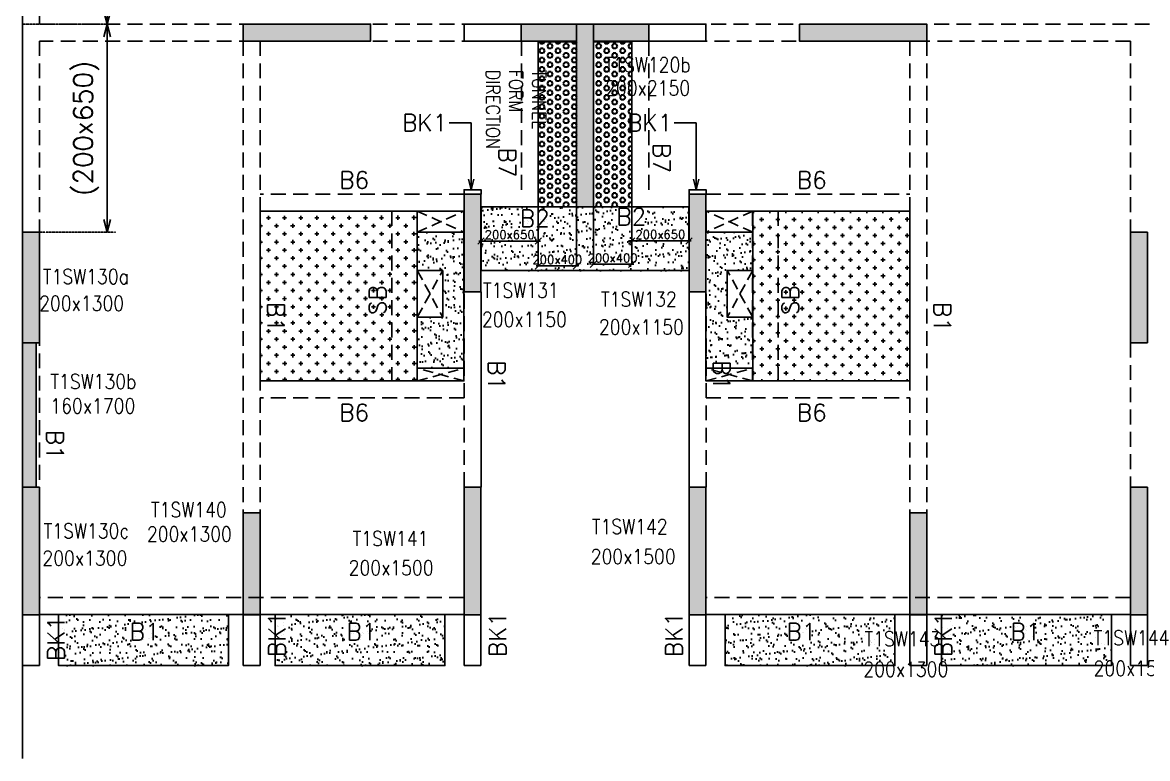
# Model space of a CAD drawing. Header units: millimetres. Extents: x 1078357 to 2594950, y -5122486 to -4636555.
# Drawn here: x 1628183 to 1641433, y -4670089 to -4661428 of the extents above; entities that cross this region are included whole.
import ezdxf

# ---------------------------------------------------------------- set-up
doc = ezdxf.new("R2010")
doc.units = ezdxf.units.MM
doc.header["$PDMODE"] = 35
for name, pattern in [('CONTINOUS', [0]), ('DOT', [0.25, 0, -0.25]), ('HIDDEN', [0.375, 0.25, -0.125]), ('New Retail block$0$CONTINOUS', [0])]:
    doc.linetypes.add(name, pattern=pattern)
doc.layers.get('0').update_dxf_attribs({"lineweight": 0})
doc.layers.get('Defpoints').update_dxf_attribs({"lineweight": 0})
for name, color, linetype, lineweight in [('A-_ANOTDIMA_D-', 6, 'Continuous', 13), ('COL. NO.', 30, 'Continuous', 25), ('COL. SIZE', 7, 'Continuous', 25), ('DIM', 9, 'Continuous', 25), ('HATCH', 8, 'Continuous', 30)]:
    doc.layers.add(name, color=color, linetype=linetype, lineweight=lineweight)
for name, color, linetype in [('B-200x325', 201, 'HIDDEN'), ('DROP SLAB', 8, 'Continuous'), ('EXPANSION JOINT', 10, 'HIDDEN'), ('NON STR. RCC WALL', 6, 'Continuous'), ('S-BEAM', 3, 'HIDDEN'), ('S-BEAM NO.', 6, 'Continuous'), ('S-COLUMN', 1, 'Continuous'), ('S-CUTOUT', 8, 'HIDDEN'), ('S-DIM', 2, 'Continuous'), ('S-SLAB-PROJECTION', 54, 'New Retail block$0$CONTINOUS'), ('SLAB FOLD', 8, 'Continuous'), ('TEXT', 7, 'Continuous')]:
    doc.layers.add(name, color=color, linetype=linetype)
doc.styles.add('Roman', font='romans')
doc.styles.add('ROMANS', font='romans.shx', dxfattribs={"width": 0.85})
doc.dimstyles.new('HARESH', dxfattribs={"dimtxt": 150, "dimasz": 75, "dimexe": 0, "dimexo": 0, "dimgap": 25, "dimtad": 1, "dimdec": 0, "dimdsep": 46, "dimtxsty": 'Roman', "dimblk": 'OBLIQUE', "dimcen": 225, "dimdle": 25, "dimclrd": 2, "dimclre": 2, "dimclrt": 7, "dimadec": 8, "dimazin": 1, "dimtfac": 1, "dimtdec": 0, "dimtmove": 0, "dimatfit": 0, "dimfxl": 1, "dimlwd": -1, "dimlwe": -1, "dimarcsym": 0})
pattern_1 = [(180, (488933.74, 213528.074), (-7e-15, -54.99261315), [31.75, -63.5]), (300, (488933.74, 213528.074), (47.625, 27.4963066), [31.75, -63.5]), (240, (488901.99, 213528.074), (47.625, -27.4963066), [31.75, -63.5])]

# ---------------------------------------------------------------- blocks, each defined once
blk = doc.blocks.new('_Oblique')
at = {"color": 0, "linetype": 'ByBlock', "lineweight": -2}
blk.add_line((-0.5, -0.5), (0.5, 0.5), dxfattribs=at)
blk = doc.blocks.new('*D1421')
at = {"layer": 'Defpoints', "color": 0, "ltscale": 700, "transparency": 16777216}
for p in [(1634258, -4663597, 0), (1634708, -4663597, 0), (1634258, -4664292)]:
    blk.add_point(p, dxfattribs=at)
at = {"layer": 'DIM', "color": 2, "ltscale": 700, "transparency": 16777216}
for p, q in [((1634258, -4663597), (1634258, -4664292)), ((1634708, -4663597), (1634708, -4664292)), ((1634733, -4664292), (1634233, -4664292))]:
    blk.add_line(p, q, dxfattribs=at)
at = {"layer": 'DIM', "color": 2, "ltscale": 700, "transparency": 16777216, "xscale": 75, "yscale": 75, "zscale": 75, "rotation": 180}
blk.add_blockref('_Oblique', (1634258, -4664292), dxfattribs=at)
at = {"layer": 'DIM', "color": 2, "ltscale": 700, "transparency": 16777216, "xscale": 75, "yscale": 75, "zscale": 75}
blk.add_blockref('_Oblique', (1634708, -4664292), dxfattribs=at)
at = {"layer": 'DIM', "color": 7, "ltscale": 700, "transparency": 16777216, "insert": (1634483, -4664217), "char_height": 150, "attachment_point": 5, "style": 'Roman'}
blk.add_mtext('{\\H0.666667x;200x400}', dxfattribs=at)
blk = doc.blocks.new('*D1422')
at = {"layer": 'Defpoints', "color": 0, "ltscale": 700, "transparency": 16777216}
for p in [(1633583, -4663597, 0), (1634258, -4663597, 0), (1633583, -4663999)]:
    blk.add_point(p, dxfattribs=at)
at = {"layer": 'DIM', "color": 2, "ltscale": 700, "transparency": 16777216}
for p, q in [((1633583, -4663597), (1633583, -4663999)), ((1634258, -4663597), (1634258, -4663999)), ((1634283, -4663999), (1633558, -4663999))]:
    blk.add_line(p, q, dxfattribs=at)
at = {"layer": 'DIM', "color": 2, "ltscale": 700, "transparency": 16777216, "xscale": 75, "yscale": 75, "zscale": 75, "rotation": 180}
blk.add_blockref('_Oblique', (1633583, -4663999), dxfattribs=at)
at = {"layer": 'DIM', "color": 2, "ltscale": 700, "transparency": 16777216, "xscale": 75, "yscale": 75, "zscale": 75}
blk.add_blockref('_Oblique', (1634258, -4663999), dxfattribs=at)
at = {"layer": 'DIM', "color": 7, "ltscale": 700, "transparency": 16777216, "insert": (1633921, -4663924), "char_height": 150, "attachment_point": 5, "style": 'Roman'}
blk.add_mtext('{\\H0.666667x;200x650}', dxfattribs=at)
blk = doc.blocks.new('*D1423')
at = {"layer": 'Defpoints', "color": 0, "ltscale": 700, "transparency": 16777216}
for p in [(1634908, -4663597, 0), (1635358, -4663597, 0), (1635358, -4664273)]:
    blk.add_point(p, dxfattribs=at)
at = {"layer": 'DIM', "color": 2, "ltscale": 700, "transparency": 16777216}
for p, q in [((1634908, -4663597), (1634908, -4664273)), ((1635358, -4663597), (1635358, -4664273)), ((1634883, -4664273), (1635383, -4664273))]:
    blk.add_line(p, q, dxfattribs=at)
at = {"layer": 'DIM', "color": 2, "ltscale": 700, "transparency": 16777216, "xscale": 75, "yscale": 75, "zscale": 75, "rotation": 180}
blk.add_blockref('_Oblique', (1634908, -4664273), dxfattribs=at)
at = {"layer": 'DIM', "color": 2, "ltscale": 700, "transparency": 16777216, "xscale": 75, "yscale": 75, "zscale": 75}
blk.add_blockref('_Oblique', (1635358, -4664273), dxfattribs=at)
at = {"layer": 'DIM', "color": 7, "ltscale": 700, "transparency": 16777216, "insert": (1635133, -4664198), "char_height": 150, "attachment_point": 5, "style": 'Roman'}
blk.add_mtext('{\\H0.666667x;200x400}', dxfattribs=at)
blk = doc.blocks.new('*D1424')
at = {"layer": 'Defpoints', "color": 0, "ltscale": 700, "transparency": 16777216}
for p in [(1635358, -4663597, 0), (1636033, -4663597, 0), (1636033, -4663997)]:
    blk.add_point(p, dxfattribs=at)
at = {"layer": 'DIM', "color": 2, "ltscale": 700, "transparency": 16777216}
for p, q in [((1635358, -4663597), (1635358, -4663997)), ((1636033, -4663597), (1636033, -4663997)), ((1635333, -4663997), (1636058, -4663997))]:
    blk.add_line(p, q, dxfattribs=at)
at = {"layer": 'DIM', "color": 2, "ltscale": 700, "transparency": 16777216, "xscale": 75, "yscale": 75, "zscale": 75, "rotation": 180}
blk.add_blockref('_Oblique', (1635358, -4663997), dxfattribs=at)
at = {"layer": 'DIM', "color": 2, "ltscale": 700, "transparency": 16777216, "xscale": 75, "yscale": 75, "zscale": 75}
blk.add_blockref('_Oblique', (1636033, -4663997), dxfattribs=at)
at = {"layer": 'DIM', "color": 7, "ltscale": 700, "transparency": 16777216, "insert": (1635696, -4663922), "char_height": 150, "attachment_point": 5, "style": 'Roman'}
blk.add_mtext('{\\H0.666667x;200x650}', dxfattribs=at)
blk = doc.blocks.new('_Open30')
at = {"color": 0, "linetype": 'ByBlock', "lineweight": -2}
for p, q in [((-1, 0.268), (0, 0)), ((0, 0), (-1, -0.268)), ((0, 0), (-1, 0))]:
    blk.add_line(p, q, dxfattribs=at)
blk = doc.blocks.new('*D1597')
at = {"layer": 'Defpoints', "color": 0, "linetype": 'CONTINOUS', "ltscale": 0.5, "transparency": 16777216}
for p in [(1628184, -4661446, 0), (1629181, -4661446), (1628184, -4663896, 0)]:
    blk.add_point(p, dxfattribs=at)
at = {"layer": 'S-DIM', "color": 2, "linetype": 'DOT', "ltscale": 0.5, "transparency": 16777216}
for p, q in [((1628184, -4661446), (1629281, -4661446)), ((1628184, -4663896), (1629281, -4663896))]:
    blk.add_line(p, q, dxfattribs=at)
at = {"layer": 'S-DIM', "color": 2, "linetype": 'CONTINOUS', "ltscale": 0.5, "transparency": 16777216}
blk.add_line((1629181, -4663746), (1629181, -4661596), dxfattribs=at)
at = {"layer": 'S-DIM', "color": 2, "linetype": 'CONTINOUS', "ltscale": 0.5, "transparency": 16777216, "xscale": 150, "yscale": 150, "zscale": 150}
for p, rotation in [((1629181, -4661446), 90), ((1629181, -4663896), 270)]:
    blk.add_blockref('_Open30', p, dxfattribs=dict(at, rotation=rotation))
at = {"layer": 'S-DIM', "color": 7, "linetype": 'CONTINOUS', "ltscale": 0.5, "transparency": 16777216, "insert": (1628934, -4662671), "char_height": 225, "attachment_point": 5, "rotation": 90, "style": 'Roman'}
blk.add_mtext('(200x650)', dxfattribs=at)
blk = doc.blocks.new('*D1598')
at = {"layer": 'Defpoints', "color": 0, "linetype": 'CONTINOUS', "ltscale": 0.5, "transparency": 16777216}
for p in [(1628184, -4659446, 0), (1628184, -4661446, 0), (1629181, -4661446)]:
    blk.add_point(p, dxfattribs=at)
at = {"layer": 'S-DIM', "color": 2, "linetype": 'DOT', "ltscale": 0.5, "transparency": 16777216}
for p, q in [((1628184, -4659446), (1629281, -4659446)), ((1628184, -4661446), (1629281, -4661446))]:
    blk.add_line(p, q, dxfattribs=at)
at = {"layer": 'S-DIM', "color": 2, "linetype": 'CONTINOUS', "ltscale": 0.5, "transparency": 16777216}
blk.add_line((1629181, -4659596), (1629181, -4661296), dxfattribs=at)
at = {"layer": 'S-DIM', "color": 2, "linetype": 'CONTINOUS', "ltscale": 0.5, "transparency": 16777216, "xscale": 150, "yscale": 150, "zscale": 150}
for p, rotation in [((1629181, -4659446), 90), ((1629181, -4661446), 270)]:
    blk.add_blockref('_Open30', p, dxfattribs=dict(at, rotation=rotation))
at = {"layer": 'S-DIM', "color": 7, "linetype": 'CONTINOUS', "ltscale": 0.5, "transparency": 16777216, "insert": (1628934, -4660446), "char_height": 225, "attachment_point": 5, "rotation": 90, "style": 'Roman'}
blk.add_mtext('(200x450)', dxfattribs=at)
blk = doc.blocks.new('G$CD63B60BD')
at = {"layer": 'COL. NO.', "linetype": 'Continuous', "style": 'ROMANS', "width": 0.85}
for s, p in [('T1SW120b', (51580, 6384, -320)), ('T1SW130a', (44965, 3891, -320)), ('T1SW131', (50148, 3730, -320)), ('T1SW132', (51538, 3625, -320)), ('T1SW130b', (45053, 2657, -320)), ('T1SW140', (46238, 1147, -320)), ('T1SW130c', (44974, 898, -323)), ('T1SW142', (51431, 949, -320)), ('T1SW141', (48613, 809, -320)), ('T1SW143', (54642, -372, -320)), ('T1SW144', (57341, -360, -320))]:
    blk.add_text(s, height=175, dxfattribs=at).set_placement(p)
at = {"layer": 'COL. SIZE', "linetype": 'Continuous', "style": 'ROMANS', "width": 0.85}
for s, p in [('200x2150', (51588, 6110, -320)), ('200x1300', (44921, 3577, -320)), ('200x1150', (50136, 3387, -320)), ('200x1150', (51514, 3298, -320)), ('160x1700', (45053, 2369, -320)), ('200x1300', (46190, 861, -320)), ('200x1300', (44959, 577, -323)), ('200x1500', (51417, 597, -320)), ('200x1500', (48566, 464, -320)), ('200x1300', (54628, -730, -320)), ('200x1500', (57340, -720, -320))]:
    blk.add_text(s, height=175, dxfattribs=at).set_placement(p)

msp = doc.modelspace()

# ---------------------------------------------------------------- hatches: boundary and pattern name
at = {"layer": 'DROP SLAB'}
h = msp.add_hatch(dxfattribs=at)
h.set_pattern_fill('CROSS', color=8, scale=15, angle=0.03079)
h.set_pattern_definition([(180.03079016, (-6069857.3, 28121287.04), (-95.19879988, -95.3011726), [47.625, -142.875]), (270.03079016, (-6069881.12, 28121310.84), (95.3011726, -95.19879988), [47.625, -142.875])])
h.paths.add_polyline_path([(1632833.3, -4663646.1), (1630983.3, -4663646), (1630983.3, -4665645.8), (1632833.3, -4665645.9)])
h = msp.add_hatch(dxfattribs=at)
h.set_pattern_fill('CROSS', color=8, scale=15, angle=0.03079)
h.set_pattern_definition([(180.03079016, (-4972632.58, 23437267.85), (-95.19879988, -95.3011726), [47.625, -142.875]), (270.03079016, (-4972656.41, 23437291.65), (95.3011726, -95.19879988), [47.625, -142.875])])
h.paths.add_polyline_path([(1636783.3, -4663646.1), (1638633.3, -4663646.1), (1638633.3, -4665645.9), (1636783.3, -4665645.9)])
at = {"layer": 'HATCH', "ltscale": 1000}
h = msp.add_hatch(dxfattribs=at)
h.set_pattern_fill('HEX', color=8, scale=10, angle=180)
h.set_pattern_definition(pattern_1)
h.paths.add_polyline_path([(1634708.5, -4661656.7), (1634258.4, -4661656.7), (1634258.4, -4663596.1), (1634708.5, -4663596.1)])
h = msp.add_hatch(dxfattribs=at)
h.set_pattern_fill('HEX', color=8, scale=10, angle=180)
h.set_pattern_definition(pattern_1)
h.paths.add_polyline_path([(1634908.8, -4661656.7), (1635358.8, -4661656.7), (1635358.8, -4663596.1), (1634908.8, -4663596.1)])
at = {"layer": 'HATCH'}
h = msp.add_hatch(dxfattribs=at)
h.set_pattern_fill('AR-SAND', color=8, scale=3, angle=179.97015)
h.set_pattern_definition([(37.47015413, (-3477699.46, 18703112.48), (-4.72361136, 146.8264517), [0, -115.824, 0, -129.54, 0, -123.825]), (7.4701541, (-3477699.46, 18703112.48), (134.9689868, 214.9772528), [0, -62.484, 0, -104.394, 0, -40.005]), (327.4701541, (-3477793.18, 18703112.53), (237.2979035, 0.3075449), [0, -38.1, 0, -137.16, 0, -179.07]), (317.4701541, (-3477793.18, 18703112.53), (229.1017424, 66.759465), [0, -19.05, 0, -89.916, 0, -102.87])])
h.paths.add_polyline_path([(1636033.5, -4663596.1), (1633583.5, -4663596.1), (1633583.5, -4664196.1), (1636033.5, -4664196.1)])
h = msp.add_hatch(dxfattribs=at)
h.set_pattern_fill('AR-SAND', color=8, scale=3, angle=179.97015)
h.set_pattern_definition([(37.47015413, (-3477699.37, 18703112.48), (-4.72361136, 146.8264517), [0, -115.824, 0, -129.54, 0, -123.825]), (7.4701541, (-3477699.37, 18703112.48), (134.9689868, 214.9772528), [0, -62.484, 0, -104.394, 0, -40.005]), (327.4701541, (-3477793.1, 18703112.53), (237.2979035, 0.3075449), [0, -38.1, 0, -137.16, 0, -179.07]), (317.4701541, (-3477793.1, 18703112.53), (229.1017424, 66.759465), [0, -19.05, 0, -89.916, 0, -102.87])])
h.paths.add_polyline_path([(1636033.6, -4663596.1), (1633583.6, -4663596.1), (1633583.6, -4664346.1), (1636033.6, -4664346.1)])
h = msp.add_hatch(dxfattribs=at)
h.set_pattern_fill('AR-SAND', color=8, scale=3, angle=359.97015)
h.set_pattern_definition([(37.47015413, (-4585435.56, 23611079.41), (-4.72361136, 146.8264517), [0, -115.824, 0, -129.54, 0, -123.825]), (7.4701541, (-4585435.56, 23611079.41), (134.9689868, 214.9772528), [0, -62.484, 0, -104.394, 0, -40.005]), (327.47015413, (-4585529.28, 23611079.46), (237.29790347, 0.3075449), [0, -38.1, 0, -137.16, 0, -179.07]), (317.4701541, (-4585529.28, 23611079.46), (229.1017424, 66.759465), [0, -19.05, 0, -89.916, 0, -102.87])])
h.paths.add_polyline_path([(1633382.6, -4665496.2), (1632832.6, -4665496.2), (1632832.6, -4664896.1), (1633132.5, -4664896.1), (1633132.5, -4664346.2), (1632832.6, -4664346.2), (1632832.6, -4663896.2), (1633382.5, -4663896.2)])
h = msp.add_hatch(dxfattribs=at)
h.set_pattern_fill('AR-SAND', color=8, scale=3, angle=180.02985)
h.set_pattern_definition([(37.47015413, (-4585434.78, 23611079.34), (-4.72361136, 146.8264517), [0, -115.824, 0, -129.54, 0, -123.825]), (7.4701541, (-4585434.78, 23611079.34), (134.9689868, 214.9772528), [0, -62.484, 0, -104.394, 0, -40.005]), (327.47015413, (-4585528.51, 23611079.39), (237.29790347, 0.3075449), [0, -38.1, 0, -137.16, 0, -179.07]), (317.4701541, (-4585528.5, 23611079.39), (229.1017424, 66.759465), [0, -19.05, 0, -89.916, 0, -102.87])])
h.paths.add_polyline_path([(1636233.3, -4665496.1), (1636783.3, -4665496.1), (1636783.3, -4664896.1), (1636483.3, -4664896.1), (1636483.3, -4664346.1), (1636783.3, -4664346.2), (1636783.3, -4663896.1), (1636233.3, -4663896.1)])
h = msp.add_hatch(dxfattribs=at)
h.set_pattern_fill('AR-SAND', color=8, scale=3, angle=179.97015)
h.set_pattern_definition([(37.47015413, (-3476374.46, 18703112.49), (-4.72361136, 146.8264517), [0, -115.824, 0, -129.54, 0, -123.825]), (7.4701541, (-3476374.46, 18703112.49), (134.9689868, 214.9772528), [0, -62.484, 0, -104.394, 0, -40.005]), (327.4701541, (-3476468.18, 18703112.54), (237.2979035, 0.3075449), [0, -38.1, 0, -137.16, 0, -179.07]), (317.4701541, (-3476468.18, 18703112.54), (229.1017424, 66.759465), [0, -19.05, 0, -89.916, 0, -102.87])])
h.paths.add_polyline_path([(1630608.5, -4668396.1), (1628608.5, -4668396.1), (1628608.5, -4668996.1), (1630608.5, -4668996.1)])
h = msp.add_hatch(dxfattribs=at)
h.set_pattern_fill('AR-SAND', color=8, scale=3, angle=179.97015)
h.set_pattern_definition([(37.47015413, (-3478924.46, 18703112.49), (-4.72361136, 146.8264517), [0, -115.824, 0, -129.54, 0, -123.825]), (7.4701541, (-3478924.46, 18703112.49), (134.9689868, 214.9772528), [0, -62.484, 0, -104.394, 0, -40.005]), (327.4701541, (-3479018.18, 18703112.54), (237.2979035, 0.3075449), [0, -38.1, 0, -137.16, 0, -179.07]), (317.4701541, (-3479018.18, 18703112.54), (229.1017424, 66.759465), [0, -19.05, 0, -89.916, 0, -102.87])])
h.paths.add_polyline_path([(1633158.5, -4668396.1), (1631158.5, -4668396.1), (1631158.5, -4668996.1), (1633158.5, -4668996.1)])
h = msp.add_hatch(dxfattribs=at)
h.set_pattern_fill('AR-SAND', color=8, scale=3, angle=179.97015)
h.set_pattern_definition([(37.47015413, (-3484224.46, 18703112.49), (-4.72361136, 146.8264517), [0, -115.824, 0, -129.54, 0, -123.825]), (7.4701541, (-3484224.46, 18703112.49), (134.9689868, 214.9772528), [0, -62.484, 0, -104.394, 0, -40.005]), (327.4701541, (-3484318.18, 18703112.54), (237.2979035, 0.3075449), [0, -38.1, 0, -137.16, 0, -179.07]), (317.4701541, (-3484318.18, 18703112.54), (229.1017424, 66.759465), [0, -19.05, 0, -89.916, 0, -102.87])])
h.paths.add_polyline_path([(1638458.5, -4668396.1), (1636458.5, -4668396.1), (1636458.5, -4668996.1), (1638458.5, -4668996.1)])
h = msp.add_hatch(dxfattribs=at)
h.set_pattern_fill('AR-SAND', color=8, scale=3, angle=179.97015)
h.set_pattern_definition([(37.47015413, (-3486774.46, 18703112.49), (-4.72361136, 146.8264517), [0, -115.824, 0, -129.54, 0, -123.825]), (7.4701541, (-3486774.46, 18703112.49), (134.9689868, 214.9772528), [0, -62.484, 0, -104.394, 0, -40.005]), (327.4701541, (-3486868.18, 18703112.54), (237.2979035, 0.3075449), [0, -38.1, 0, -137.16, 0, -179.07]), (317.4701541, (-3486868.18, 18703112.54), (229.1017424, 66.759465), [0, -19.05, 0, -89.916, 0, -102.87])])
h.paths.add_polyline_path([(1641008.5, -4668396.1), (1639008.5, -4668396.1), (1639008.5, -4668996.1), (1641008.5, -4668996.1)])
at = {"layer": 'S-COLUMN', "lineweight": 25}
h = msp.add_hatch(color=1, dxfattribs=at)
h.dxf.hatch_style = 1
h.paths.add_polyline_path([(1630783.3, -4661446.1), (1632283.3, -4661446.1), (1632283.3, -4661646.1), (1630783.3, -4661646.1)])
h = msp.add_hatch(color=1, dxfattribs=at)
h.dxf.hatch_style = 1
h.paths.add_polyline_path([(1634708.3, -4661646.2), (1634058.3, -4661646.2), (1634058.3, -4661446.2), (1634908.3, -4661446.2), (1634908.3, -4663596.2), (1634708.3, -4663596.2)])
at = {"layer": 'S-COLUMN', "lineweight": 25, "extrusion": (1.00316e-06, -2.11765e-11, 1)}
h = msp.add_hatch(color=1, dxfattribs=at)
h.dxf.hatch_style = 1
h.paths.add_polyline_path([(1634908.3, -4661646.2), (1635558.3, -4661646.2), (1635558.3, -4661446.2), (1634708.3, -4661446.2), (1634708.3, -4663596.2), (1634908.3, -4663596.2)])
at = {"layer": 'S-COLUMN', "lineweight": 25}
h = msp.add_hatch(color=1, dxfattribs=at)
h.dxf.hatch_style = 1
h.paths.add_polyline_path([(1637333.3, -4661446.1), (1638833.3, -4661446.1), (1638833.3, -4661646.1), (1637333.3, -4661646.1)])
h = msp.add_hatch(color=1, dxfattribs=at)
h.dxf.hatch_style = 1
h.paths.add_polyline_path([(1633383.3, -4663446.2), (1633583.3, -4663446.2), (1633583.3, -4664596.2), (1633383.3, -4664596.2)])
at = {"layer": 'S-COLUMN', "lineweight": 25, "extrusion": (1.00316e-06, -2.11765e-11, 1)}
h = msp.add_hatch(color=1, dxfattribs=at)
h.dxf.hatch_style = 1
h.paths.add_polyline_path([(1636233.3, -4663446.2), (1636033.3, -4663446.2), (1636033.3, -4664596.2), (1636233.3, -4664596.2)])
at = {"layer": 'S-COLUMN', "lineweight": 25}
h = msp.add_hatch(color=1, dxfattribs=at)
h.dxf.hatch_style = 1
h.paths.add_polyline_path([(1628383.3, -4663896.1), (1628183.3, -4663896.1), (1628183.3, -4665196.1), (1628383.3, -4665196.1)])
at = {"layer": 'S-COLUMN', "lineweight": 25, "extrusion": (1.00316e-06, -2.11765e-11, 1)}
h = msp.add_hatch(color=1, dxfattribs=at)
h.dxf.hatch_style = 1
h.paths.add_polyline_path([(1641433.3, -4663896.1), (1641233.3, -4663896.1), (1641233.3, -4665196.1), (1641433.3, -4665196.1)])
at = {"layer": 'S-COLUMN', "lineweight": 25, "extrusion": (-1.00316e-06, -1.91639e-11, 1)}
h = msp.add_hatch(color=1, dxfattribs=at)
h.dxf.hatch_style = 1
h.paths.add_polyline_path([(1641233.3, -4663896.1), (1641433.3, -4663896.1), (1641433.3, -4665196.1), (1641233.3, -4665196.1)])
at = {"layer": 'S-COLUMN', "lineweight": 25, "extrusion": (-1.00316e-06, -2.11765e-11, 1)}
h = msp.add_hatch(color=1, dxfattribs=at)
h.dxf.hatch_style = 1
h.paths.add_polyline_path([(1628183.3, -4666896.2), (1628343.3, -4666896.2), (1628343.3, -4665196.1), (1628183.3, -4665196.1)])
at = {"layer": 'S-COLUMN', "lineweight": 25}
h = msp.add_hatch(color=1, dxfattribs=at)
h.dxf.hatch_style = 1
h.paths.add_polyline_path([(1628183.3, -4668396.2), (1628383.3, -4668396.2), (1628383.3, -4666896.1), (1628183.3, -4666896.1)])
h = msp.add_hatch(color=1, dxfattribs=at)
h.dxf.hatch_style = 1
h.paths.add_polyline_path([(1633383.3, -4668396.2), (1633583.3, -4668396.2), (1633583.3, -4666896.1), (1633383.3, -4666896.1)])
at = {"layer": 'S-COLUMN', "lineweight": 25, "extrusion": (1.00316e-06, -2.11765e-11, 1)}
h = msp.add_hatch(color=1, dxfattribs=at)
h.dxf.hatch_style = 1
h.paths.add_polyline_path([(1636233.3, -4668396.2), (1636033.3, -4668396.2), (1636033.3, -4666896.1), (1636233.3, -4666896.1)])
h = msp.add_hatch(color=1, dxfattribs=at)
h.dxf.hatch_style = 1
h.paths.add_polyline_path([(1641433.3, -4668396.2), (1641233.3, -4668396.2), (1641233.3, -4666896.1), (1641433.3, -4666896.1)])
at = {"layer": 'S-COLUMN', "lineweight": 25, "extrusion": (-1.00316e-06, -1.91639e-11, 1)}
h = msp.add_hatch(color=1, dxfattribs=at)
h.dxf.hatch_style = 1
h.paths.add_polyline_path([(1641233.3, -4668396.2), (1641433.3, -4668396.2), (1641433.3, -4666896.1), (1641233.3, -4666896.1)])
at = {"layer": 'S-COLUMN', "lineweight": 25}
h = msp.add_hatch(color=1, dxfattribs=at)
h.dxf.hatch_style = 1
h.paths.add_polyline_path([(1630983.3, -4667196.1), (1630983.3, -4668396.2), (1630783.3, -4668396.2), (1630783.3, -4667196.1)])
h = msp.add_hatch(color=1, dxfattribs=at)
h.dxf.hatch_style = 1
h.paths.add_polyline_path([(1638833.3, -4667196.1), (1638833.3, -4668396.2), (1638633.3, -4668396.2), (1638633.3, -4667196.1)])

# ---------------------------------------------------------------- linework, layer by layer
at = {"layer": 'DROP SLAB', "color": 3, "linetype": 'CONTINOUS', "ltscale": 500, "elevation": 0}
for points in [[(1632833.3, -4663646.1), (1630983.3, -4663646), (1630983.3, -4665645.8), (1632833.3, -4665645.9)], [(1632833.3, -4663896.1), (1633383.1, -4663896.1), (1633383.1, -4663646.1), (1632833.3, -4663646.1)], [(1636783.3, -4663896.1), (1636233.5, -4663896.1), (1636233.5, -4663646.1), (1636783.3, -4663646.1)], [(1636783.3, -4663646.1), (1638633.3, -4663646.1), (1638633.3, -4665645.9), (1636783.3, -4665645.9)], [(1632833.2, -4664896.2), (1633133.2, -4664896.2), (1633133.2, -4664346.2), (1632833.2, -4664346.2)], [(1636783.3, -4664896.1), (1636483.3, -4664896.1), (1636483.3, -4664346.1), (1636783.3, -4664346.1)], [(1632832.8, -4665645.9), (1633382.8, -4665645.9), (1633382.8, -4665496.1), (1632832.8, -4665496.1)], [(1636783.3, -4665645.9), (1636233.3, -4665645.9), (1636233.3, -4665496.1), (1636783.3, -4665496.1)]]:
    msp.add_lwpolyline(points, close=True, dxfattribs=at)
at = {"layer": 'EXPANSION JOINT'}
msp.add_line((1628183.5, -4649756.1, 0), (1628183.5, -4670088.7, 0), dxfattribs=at)
msp.add_line((1628183.5, -4649756.1, 0), (1628183.5, -4670088.7, 0), dxfattribs=at)
at = {"layer": 'NON STR. RCC WALL', "elevation": 0}
for points in [[(1633383.3, -4661446.1), (1634058.3, -4661446.1), (1634058.3, -4661646.2), (1633383.3, -4661646.2)], [(1635558.3, -4661446.2), (1636233.3, -4661446.2), (1636233.3, -4661646.1), (1635558.3, -4661646.1)]]:
    msp.add_lwpolyline(points, close=True, dxfattribs=at)
at = {"layer": 'S-BEAM', "linetype": 'Continuous', "ltscale": 500}
msp.add_line((1628183.5, -4661446.1, 0), (1628183.5, -4659446.1, 0), dxfattribs=at)
at = {"layer": 'S-BEAM', "linetype": 'HIDDEN', "ltscale": 500}
msp.add_line((1628383.5, -4661446.2, 0), (1628383.5, -4659446, 0), dxfattribs=at)
at = {"layer": 'S-BEAM', "linetype": 'CONTINOUS', "ltscale": 700}
for p, q in [((1628183.5, -4661446.1, 0), (1628183.5, -4666896.1, 0)), ((1633583.5, -4666896.1, 0), (1633583.5, -4664596.1, 0)), ((1636033.5, -4666896.1, 0), (1636033.5, -4664596.1, 0)), ((1628183.3, -4668996.1, 0), (1628183.3, -4668396.1, 0)), ((1628383.3, -4668396.1, 0), (1628383.3, -4668996.1, 0)), ((1633383.5, -4668396.1, 0), (1628383.5, -4668396.1, 0)), ((1630783.3, -4668996.1, 0), (1630783.3, -4668396.1, 0)), ((1630983.3, -4668396.1, 0), (1630983.3, -4668996.1, 0)), ((1633383.3, -4668996.1, 0), (1633383.3, -4668396.1, 0)), ((1633583.3, -4668396.1, 0), (1633583.3, -4668996.1, 0)), ((1636033.4, -4668996.1, 0), (1636033.4, -4668396.1, 0)), ((1636233.4, -4668396.1, 0), (1636233.4, -4668996.1, 0)), ((1641233.5, -4668396.1, 0), (1636233.5, -4668396.1, 0)), ((1638633.4, -4668996.2, 0), (1638633.4, -4668396.2, 0)), ((1638833.4, -4668396.2, 0), (1638833.4, -4668996.2, 0)), ((1641233.4, -4668996.2, 0), (1641233.4, -4668396.2, 0)), ((1641433.4, -4668396.2, 0), (1641433.4, -4668996.2, 0)), ((1628383.3, -4668996.1, 0), (1628183.3, -4668996.1, 0)), ((1630983.3, -4668996.1, 0), (1630783.3, -4668996.1, 0)), ((1633583.3, -4668996.1, 0), (1633383.3, -4668996.1, 0)), ((1636233.4, -4668996.1, 0), (1636033.4, -4668996.1, 0)), ((1638833.4, -4668996.2, 0), (1638633.4, -4668996.2, 0)), ((1641433.4, -4668996.2, 0), (1641233.4, -4668996.2, 0))]:
    msp.add_line(p, q, dxfattribs=at)
at = {"layer": 'S-BEAM', "linetype": 'HIDDEN', "ltscale": 700}
for p, q in [((1634058.3, -4661446.2, 0), (1628383.5, -4661446.2, 0)), ((1647758.3, -4661446.2, 0), (1635558.3, -4661446.2, 0)), ((1634058.3, -4661646.2, 0), (1628383.5, -4661646.2, 0)), ((1628383.5, -4661646.2, 0), (1628383.5, -4666896.1, 0)), ((1630783.5, -4661646.2, 0), (1630783.5, -4668096.1, 0)), ((1630983.5, -4661646.2, 0), (1630983.5, -4668096.1, 0)), ((1641233.5, -4661646.2, 0), (1635558.3, -4661646.2, 0)), ((1638633.5, -4661646.2, 0), (1638633.5, -4668096.1, 0)), ((1638833.5, -4661646.2, 0), (1638833.5, -4668096.1, 0)), ((1641233.5, -4661646.2, 0), (1641233.5, -4663896.1, 0)), ((1632533.3, -4663646.1, 0), (1632533.3, -4665645.9, 0)), ((1636783.1, -4663646.3, 0), (1636783.1, -4665646.1, 0)), ((1637083.1, -4663646.3, 0), (1637083.1, -4665646.1, 0)), ((1633383.5, -4666896.1, 0), (1633383.5, -4664596.1, 0)), ((1636233.5, -4666896.1, 0), (1636233.5, -4664596.1, 0)), ((1641233.5, -4665196.1, 0), (1641233.5, -4666896.1, 0)), ((1633383.5, -4668196.1, 0), (1628383.5, -4668196.1, 0)), ((1641233.5, -4668196.1, 0), (1636233.5, -4668196.1, 0))]:
    msp.add_line(p, q, dxfattribs=at)
at = {"layer": 'S-BEAM', "ltscale": 700}
for p, q in [((1634058.5, -4663396.1, 0), (1634058.5, -4661646.1, 0)), ((1635558.8, -4663396.1, 0), (1635558.8, -4661646.1, 0)), ((1633383.5, -4663446, 0), (1630983.7, -4663446.1, 0)), ((1636233.8, -4663446.1, 0), (1638633.6, -4663446.1, 0)), ((1633383.7, -4665845.8, 0), (1630983.7, -4665845.8, 0)), ((1636233.6, -4665845.9, 0), (1638633.6, -4665845.9, 0))]:
    msp.add_line(p, q, dxfattribs=at)
at = {"layer": 'S-BEAM', "linetype": 'Continuous', "ltscale": 700}
for p, q in [((1634258.5, -4663396.1, 0), (1634258.5, -4661656.8, 0)), ((1635358.8, -4663396.1, 0), (1635358.8, -4661656.8, 0)), ((1633383.5, -4663646, 0), (1630983.7, -4663646.1, 0)), ((1636233.8, -4663646.1, 0), (1638633.6, -4663646.1, 0)), ((1633383.7, -4665645.8, 0), (1630983.7, -4665645.8, 0)), ((1636233.6, -4665645.9, 0), (1638633.6, -4665645.9, 0))]:
    msp.add_line(p, q, dxfattribs=at)
at = {"layer": 'S-BEAM', "linetype": 'ByBlock', "ltscale": 700}
msp.add_line((1632833.3, -4663646.1, 0), (1632833.3, -4665645.9, 0), dxfattribs=at)
at = {"layer": 'S-BEAM', "linetype": 'Continuous', "ltscale": 700, "elevation": 0}
for points in [[(1633583.6, -4663446.2), (1633383.5, -4663446.2), (1633383.5, -4663396), (1633583.6, -4663396)], [(1636233.6, -4663446.2), (1636033.5, -4663446.2), (1636033.5, -4663396), (1636233.6, -4663396)]]:
    msp.add_lwpolyline(points, close=True, dxfattribs=at)
at = {"layer": 'S-COLUMN', "color": 1, "lineweight": 25, "elevation": 0}
for points in [[(1630783.3, -4661446.1), (1632283.3, -4661446.1), (1632283.3, -4661646.1), (1630783.3, -4661646.1)], [(1637333.3, -4661446.1), (1638833.3, -4661446.1), (1638833.3, -4661646.1), (1637333.3, -4661646.1)], [(1633383.3, -4663446.2), (1633583.3, -4663446.2), (1633583.3, -4664596.2), (1633383.3, -4664596.2)], [(1628383.3, -4663896.1), (1628183.3, -4663896.1), (1628183.3, -4665196.1), (1628383.3, -4665196.1)], [(1628183.3, -4668396.2), (1628383.3, -4668396.2), (1628383.3, -4666896.1), (1628183.3, -4666896.1)], [(1633383.3, -4668396.2), (1633583.3, -4668396.2), (1633583.3, -4666896.1), (1633383.3, -4666896.1)], [(1630783.3, -4667196.3), (1630983.3, -4667196.3), (1630983.3, -4668396.2), (1630783.3, -4668396.2)], [(1638633.3, -4667196.3), (1638833.3, -4667196.3), (1638833.3, -4668396.2), (1638633.3, -4668396.2)]]:
    msp.add_lwpolyline(points, close=True, dxfattribs=at)
msp.add_lwpolyline([(1634708.3, -4661646.2), (1634058.3, -4661646.2), (1634058.3, -4661446.2), (1634908.3, -4661446.2), (1634908.3, -4663596.2), (1634708.3, -4663596.2), (1634708.3, -4661646.2)], dxfattribs=at)
at = {"layer": 'S-COLUMN', "color": 1, "lineweight": 25, "extrusion": (1.00316e-06, -2.11765e-11, 1), "elevation": 1.6}
msp.add_lwpolyline([(1634908.3, -4661646.2), (1635558.3, -4661646.2), (1635558.3, -4661446.2), (1634708.3, -4661446.2), (1634708.3, -4663596.2), (1634908.3, -4663596.2), (1634908.3, -4661646.2)], dxfattribs=at)
for points in [[(1636233.3, -4663446.2), (1636033.3, -4663446.2), (1636033.3, -4664596.2), (1636233.3, -4664596.2)], [(1641433.3, -4663896.1), (1641233.3, -4663896.1), (1641233.3, -4665196.1), (1641433.3, -4665196.1)], [(1636233.3, -4668396.2), (1636033.3, -4668396.2), (1636033.3, -4666896.1), (1636233.3, -4666896.1)], [(1641433.3, -4668396.2), (1641233.3, -4668396.2), (1641233.3, -4666896.1), (1641433.3, -4666896.1)]]:
    msp.add_lwpolyline(points, close=True, dxfattribs=at)
at = {"layer": 'S-COLUMN', "color": 1, "lineweight": 25, "extrusion": (-1.00316e-06, -1.91639e-11, 1), "elevation": -1.6}
for points in [[(1641233.3, -4663896.1), (1641433.3, -4663896.1), (1641433.3, -4665196.1), (1641233.3, -4665196.1)], [(1641233.3, -4668396.2), (1641433.3, -4668396.2), (1641433.3, -4666896.1), (1641233.3, -4666896.1)]]:
    msp.add_lwpolyline(points, close=True, dxfattribs=at)
at = {"layer": 'S-COLUMN', "color": 1, "lineweight": 25, "extrusion": (-1.00316e-06, -2.11765e-11, 1), "elevation": -1.6}
msp.add_lwpolyline([(1628183.3, -4666896.1), (1628343.3, -4666896.1), (1628343.3, -4665196.1), (1628183.3, -4665196.1)], close=True, dxfattribs=at)
at = {"layer": 'S-CUTOUT', "ltscale": 500}
for p, q in [((1632833.3, -4663896.1), (1633383.1, -4663646.1, 0)), ((1632833.3, -4663646.1, 0), (1633383.3, -4663896.1)), ((1636783.3, -4663646.1, 0), (1636233.3, -4663896.1)), ((1636783.3, -4663896.1), (1636233.5, -4663646.1, 0)), ((1632833.1, -4664896.2, 0), (1633133.2, -4664346.2, 0)), ((1632833.1, -4664346.2, 0), (1633133.2, -4664896.2, 0)), ((1636783.3, -4664896.1), (1636483.3, -4664346.1)), ((1636783.3, -4664346.1), (1636483.3, -4664896.1)), ((1633382.8, -4665646.1, 0), (1632832.8, -4665496.1, 0)), ((1632833.7, -4665645.9, 0), (1633382.8, -4665496.1, 0)), ((1636782.5, -4665645.9, 0), (1636233.3, -4665496.1, 0)), ((1636233.3, -4665646.1), (1636783.3, -4665496.1, 0))]:
    msp.add_line(p, q, dxfattribs=at)
at = {"layer": 'S-SLAB-PROJECTION', "elevation": 0}
for points in [[(1636033.6, -4663596.1), (1633583.6, -4663596.1), (1633583.6, -4664346.1), (1636033.6, -4664346.1)], [(1630608.5, -4668396.1), (1628608.5, -4668396.1), (1628608.5, -4668996.1), (1630608.5, -4668996.1)], [(1633158.5, -4668396.1), (1631158.5, -4668396.1), (1631158.5, -4668996.1), (1633158.5, -4668996.1)], [(1638458.5, -4668396.1), (1636458.5, -4668396.1), (1636458.5, -4668996.1), (1638458.5, -4668996.1)], [(1641008.5, -4668396.1), (1639008.5, -4668396.1), (1639008.5, -4668996.1), (1641008.5, -4668996.1)]]:
    msp.add_lwpolyline(points, close=True, dxfattribs=at)
at = {"layer": 'SLAB FOLD', "color": 8, "ltscale": 1000, "elevation": 0}
for points in [[(1634258.3, -4661656.7), (1634708.3, -4661656.7), (1634708.3, -4663596), (1634258.3, -4663596)], [(1635358.6, -4661656.7), (1634908.5, -4661656.7), (1634908.5, -4663596), (1635358.6, -4663596)]]:
    msp.add_lwpolyline(points, close=True, dxfattribs=at)
for points in [[(1633382.6, -4665496.2), (1632832.6, -4665496.2), (1632832.6, -4664896.1), (1633132.5, -4664896.1), (1633132.5, -4664346.2), (1632832.6, -4664346.2), (1632832.6, -4663896.2), (1633382.5, -4663896.2), (1633382.6, -4665496.2)], [(1636233.3, -4665496.1), (1636783.3, -4665496.1), (1636783.3, -4664896.1), (1636483.3, -4664896.1), (1636483.3, -4664346.1), (1636783.3, -4664346.2), (1636783.3, -4663896.1), (1636233.3, -4663896.1), (1636233.3, -4665496.1)]]:
    msp.add_lwpolyline(points, dxfattribs=at)

# ---------------------------------------------------------------- block references
at = {"layer": 'A-_ANOTDIMA_D-', "color": 2, "ltscale": 700}
msp.add_blockref('G$CD63B60BD', (1583458.3, -4668396.1, 0), dxfattribs=at)

# ---------------------------------------------------------------- texts
at = {"layer": 'B-200x325', "linetype": 'Continuous', "ltscale": 700, "style": 'ROMANS'}
for rotation, p in [(359.99945, (1631914.1, -4663380.8, -2.7)), (0.00134, (1637303.1, -4663380.9, -2.7)), (359.99945, (1631914.1, -4666118, -2.7)), (0.00134, (1637303.2, -4666118, -2.7))]:
    msp.add_text('B6', height=200, rotation=rotation, dxfattribs=at).set_placement(p)
at = {"layer": 'S-BEAM NO.', "linetype": 'Continuous', "ltscale": 700, "style": 'ROMANS'}
for s, rotation, p in [('BK1', 359.99906, (1632654.6, -4662707.5, -2.7)), ('BK1', 359.99906, (1635304.6, -4662707.5, -2.7)), ('B7', 269.99906, (1633794.8, -4662897.6, -5.4)), ('B7', 269.99906, (1635611.2, -4662845.5, -2.7)), ('SB', 90.00094, (1632465.1, -4664870.3, -2.7)), ('SB', 90.00094, (1637327.8, -4664870.4, -2.7))]:
    msp.add_text(s, height=200, rotation=rotation, dxfattribs=at).set_placement(p)
at = {"layer": 'S-BEAM NO.', "linetype": 'Continuous', "ltscale": 500, "style": 'ROMANS'}
for p in [(1634041.4, -4663832.7, -2.7), (1635178.1, -4663812.2, -2.7)]:
    msp.add_text('B2', height=200, dxfattribs=at).set_placement(p)
at = {"layer": 'S-BEAM NO.', "linetype": 'HIDDEN', "ltscale": 500, "style": 'ROMANS'}
for rotation, p in [(269.99906, (1631067.4, -4664717.4, -2.7)), (269.99906, (1638917.4, -4664717.4, -2.7)), (269.99906, (1633667.4, -4665402.3, -2.7)), (269.99906, (1636317.4, -4665402.3, -2.7)), (269.99906, (1628467.4, -4666221.7, -2.7)), (0.00094, (1629446.5, -4668696.4, -2.7)), (0.00094, (1631999.7, -4668696.4, -2.7)), (0.00094, (1637181.7, -4668696.5, -2.7)), (0.00094, (1639819.4, -4668696.5, -2.7))]:
    msp.add_text('B1', height=200, rotation=rotation, dxfattribs=at).set_placement(p)
at = {"layer": 'S-BEAM NO.', "linetype": 'CONTINOUS', "ltscale": 700, "style": 'ROMANS'}
for p in [(1628678.9, -4668942.5, 50), (1631279, -4668895.8, 50), (1633879, -4668895.8, 50), (1635956.3, -4668895.8, 50), (1639129, -4668895.8, 50)]:
    msp.add_text('BK1', height=200, rotation=90, dxfattribs=at).set_placement(p)
at = {"layer": 'TEXT', "insert": (1634347, -4661985.3, 0.1), "char_height": 162, "width": 162, "attachment_point": 1, "rotation": 269.99906, "style": 'ROMANS'}
msp.add_mtext('\\pxql;TUNNEL FORM DIRECTION', dxfattribs=at)

# ---------------------------------------------------------------- dimensions: what is measured, and where the dimension line sits
at = {"layer": 'DIM', "ltscale": 700}
for base, p1, p2, picture, middle in [((1633583.3, -4663998.7, 0), (1634258, -4663596.6, 0), (1633583.3, -4663596.7, 0), '*D1422', (1633920.6, -4663923.7, 0)), ((1636033.1, -4663996.7, 0), (1635358.2, -4663596.7, 0), (1636033.1, -4663596.6, 0), '*D1424', (1635695.7, -4663921.7, 0))]:
    dim = msp.add_linear_dim(base=base, p1=p1, p2=p2, text='{\\H0.666667x;200x650}', dimstyle='HARESH', override={"dimtxsty": 'Roman', "dimtmove": 1}, dxfattribs=at)
    dim.commit()
    dim.dimension.update_dxf_attribs({"geometry": picture, "text_midpoint": middle})
for base, p1, p2, picture, middle in [((1634258, -4664291.7, 0), (1634708.1, -4663596.6, 0), (1634258, -4663596.6, 0), '*D1421', (1634483, -4664291.7, 0)), ((1635358.2, -4664273.4, 0), (1634908.1, -4663596.6, 0), (1635358.2, -4663596.7, 0), '*D1423', (1635133.2, -4664273.4, 0))]:
    dim = msp.add_linear_dim(base=base, p1=p1, p2=p2, text='{\\H0.666667x;200x400}', dimstyle='HARESH', override={"dimtxsty": 'Roman'}, dxfattribs=at)
    dim.commit()
    dim.dimension.update_dxf_attribs({"geometry": picture, "text_midpoint": middle, "dimtype": 160})
at = {"layer": 'S-DIM', "linetype": 'CONTINOUS', "ltscale": 0.5}
for p1, angle, text, picture, middle in [((1628183.5, -4659446.1, 0), 90, '(200x450)', '*D1598', (1628934.2, -4660446.1, 0)), ((1628183.5, -4663896.1, 0), 270, '(200x650)', '*D1597', (1628934.2, -4662671.1, 0))]:
    dim = msp.add_linear_dim(base=(1629180.6, -4661446.2, 0), p1=p1, p2=(1628183.5, -4661446.2, 0), angle=angle, text=text, dimstyle='HARESH', override={"dimtxt": 225, "dimasz": 150, "dimexe": 100, "dimgap": 75, "dimtxsty": 'Roman', "dimblk1": 'Open30', "dimblk2": 'Open30', "dimsah": 1, "dimdle": 1, "dimfxl": 500, "dimarcsym": 1}, dxfattribs=at)
    dim.commit()
    dim.dimension.update_dxf_attribs({"geometry": picture, "text_midpoint": middle})

# ---------------------------------------------------------------- leaders
at = {"layer": 'S-BEAM NO.', "linetype": 'Continuous', "ltscale": 700}
for points in [[(1633467.1, -4663396, 0), (1633467.1, -4662609.8, 0), (1633208.2, -4662609.8, 0)], [(1636117.1, -4663396, 0), (1636117.1, -4662609.8, 0), (1635858.2, -4662609.8, 0)]]:
    msp.add_leader(points, dimstyle='HARESH', override={"dimasz": 125, "dimgap": 25, "dimtad": 0, "dimldrblk": 'Open30'}, dxfattribs=at)

doc.saveas('drawing.dxf')
